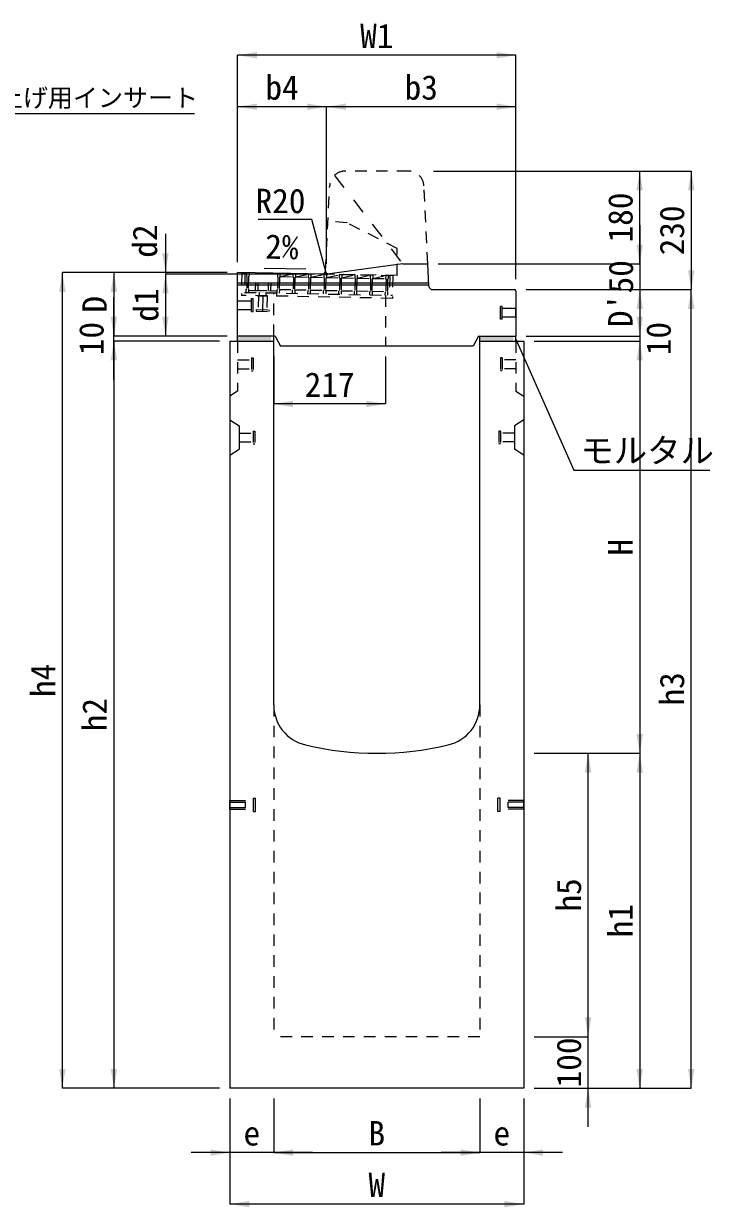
# Model space of a CAD drawing. Units: millimetres at full size. Extents: x 50430 to 75195, y -63423 to -40900.
# Drawn here: x 67257 to 68593, y -54523 to -52226 of the extents above; entities that cross this region are included whole.
import ezdxf
from ezdxf.enums import TextEntityAlignment as Align

# ---------------------------------------------------------------- set-up
doc = ezdxf.new("R2010")
doc.units = ezdxf.units.MM
doc.header["$LTSCALE"] = 30
doc.linetypes.add('USER1', pattern=[1.35, 0.75, -0.6])
doc.linetypes.add('USER2', pattern=[2, 1, -1])
for name, color, linetype, lineweight in [('0_2', 7, 'Continuous', 13), ('側溝・本体', 7, 'Continuous', 9), ('寸法線', 7, 'Continuous', 9), ('本体', 2, 'Continuous', 20), ('補助線', 8, 'Continuous', 13), ('ｲﾝｻｰﾄ', 3, 'USER1', 9), ('ｸﾞﾚｰﾁﾝｸﾞ', 7, 'USER1', 5)]:
    doc.layers.add(name, color=color, linetype=linetype, lineweight=lineweight)
doc.layers.add('ﾊｯﾁﾝｸﾞ', color=8, linetype='Continuous')
doc.styles.add('ＭＳ ゴシック', font='')
doc.styles.get('ＭＳ ゴシック').set_extended_font_data('MS Gothic')

# ---------------------------------------------------------------- blocks, each defined once
blk = doc.blocks.new('filled_arrow')
at = {"color": 0, "linetype": 'Continuous', "lineweight": -2}
blk.add_solid([(7.5, 1.25), (0, 0), (7.5, -1.25)], dxfattribs=at)

msp = doc.modelspace()

# ---------------------------------------------------------------- hatches: boundary and pattern name
at = {"layer": 'ﾊｯﾁﾝｸﾞ'}
for points in [[(67723.7, -52743.56), (67748.39, -52744.05), (67748.3, -52748.55), (67723.61, -52748.06), (67693.31, -52747.45), (67693.4, -52742.95)], [(67736.81, -52832.02), (67736.81, -52842.02), (67671.81, -52842.02), (67671.81, -52832.02)], [(68206.81, -52832.02), (68206.81, -52842.02), (68141.81, -52842.02), (68141.81, -52832.02)]]:
    msp.add_hatch(color=256, dxfattribs=at).paths.add_polyline_path(points)

# ---------------------------------------------------------------- linework, layer by layer
at = {"layer": '側溝・本体', "linetype": 'USER2'}
msp.add_line((67859.67, -52520.28), (67992.31, -52692.02), dxfattribs=at)
at = {"layer": '側溝・本体', "linetype": 'USER1'}
for p, q in [((68003.28, -52512.02), (67880.35, -52512.02)), ((67842.15, -52705.25), (67850.39, -52540.52)), ((68040.81, -52692.02), (68033.24, -52540.52)), ((67884.11, -52612.12), (67846.96, -52609.12)), ((67981, -52662.12), (67884.11, -52612.12)), ((67981, -52714.47), (67981, -52662.12)), ((67981, -52714.47), (67835.04, -52711.9)), ((67741.81, -52832.02), (67741.81, -52748.42)), ((67958.9, -52752.76), (67958.91, -52852.02))]:
    msp.add_line(p, q, dxfattribs=at)
at = {"layer": '側溝・本体', "color": 4, "lineweight": 5}
for p, q in [((67671.81, -52729.02), (68042.66, -52729.02)), ((67671.81, -52733.02), (68042.86, -52733.02))]:
    msp.add_line(p, q, dxfattribs=at)
at = {"layer": '側溝・本体', "linetype": 'USER1'}
for centre, radius, start, end in [((67880.35, -52542.02), 30, 90, 177.13745), ((68003.28, -52542.02), 30, 2.86189, 90), ((67835.16, -52704.9), 7, 268.98824, 357.13745)]:
    msp.add_arc(centre, radius, start, end, dxfattribs=at)
at = {"layer": '寸法線'}
for p, q in [((68211.82, -52287.02), (67671.81, -52287.02)), ((67671.81, -52689.02), (67671.81, -52287.02)), ((68211.82, -52722.02), (68211.82, -52287.02)), ((67844.31, -52387.02), (67671.81, -52387.02)), ((67671.81, -52689.02), (67671.81, -52387.02)), ((68211.82, -52387.02), (67844.31, -52387.02)), ((67844.31, -52692.06), (67844.31, -52387.02)), ((67844.31, -52692.06), (67844.31, -52387.02)), ((68211.82, -52722.02), (68211.82, -52387.02)), ((68051.81, -52512.02), (68551.81, -52512.02)), ((68051.81, -52512.02), (68451.81, -52512.02)), ((68451.81, -52692.02), (68451.81, -52512.02)), ((68551.81, -52512.02), (68551.81, -52742.02)), ((67531.85, -52634.02), (67531.85, -52787.02)), ((68451.81, -52617.02), (68451.81, -52817.02)), ((67803.95, -52702.08), (67723.11, -52700.8)), ((68060.81, -52692.02), (68451.81, -52692.02)), ((68060.81, -52692.02), (68451.81, -52692.02)), ((67331.83, -54292.02), (67331.83, -52709.02)), ((67651.81, -52709.02), (67331.83, -52709.02)), ((67431.83, -52709.02), (67431.83, -52832.02)), ((67651.81, -52709.02), (67431.83, -52709.02)), ((67651.81, -52709.02), (67531.85, -52709.02)), ((67531.85, -52712.02), (67531.85, -52832.02)), ((67821.81, -52712.02), (67531.85, -52712.02)), ((67821.81, -52712.02), (67531.85, -52712.02)), ((68231.81, -52742.02), (68551.81, -52742.02)), ((68231.81, -52742.02), (68451.81, -52742.02)), ((68231.81, -52742.02), (68551.81, -52742.02)), ((68231.82, -52742.02), (68451.81, -52742.02)), ((68451.81, -52742.02), (68451.81, -52832.02)), ((68551.81, -54292.02), (68551.81, -52742.02)), ((67431.83, -52917.02), (67431.83, -52757.02)), ((68451.81, -52757.02), (68451.81, -52917.02)), ((67651.81, -52832.02), (67431.83, -52832.02)), ((67651.81, -52832.02), (67431.83, -52832.02)), ((67431.83, -52842.02), (67431.83, -54292.02)), ((67636.81, -52842.02), (67431.83, -52842.02)), ((67636.81, -52842.02), (67431.83, -52842.02)), ((67651.81, -52832.02), (67531.85, -52832.02)), ((68231.81, -52832.02), (68451.81, -52832.02)), ((68231.81, -52832.02), (68451.81, -52832.02)), ((68246.81, -52842.02), (68451.81, -52842.02)), ((68246.81, -52842.02), (68451.81, -52842.02)), ((68451.81, -52842.02), (68451.81, -53642.02)), ((67741.81, -52872.02), (67741.81, -52963.87)), ((67958.91, -52872.02), (67958.91, -52963.87)), ((67958.91, -52963.87), (67741.81, -52963.87)), ((68246.81, -53642.02), (68451.81, -53642.02)), ((68246.81, -53642.02), (68451.81, -53642.02)), ((68271.81, -53642.02), (68351.81, -53642.02)), ((68351.81, -54192.02), (68351.81, -53642.02)), ((68451.81, -53642.02), (68451.81, -54292.02)), ((68351.81, -54367.02), (68351.81, -54117.02)), ((68246.81, -54192.02), (68351.81, -54192.02)), ((68256.81, -54192.02), (68351.81, -54192.02)), ((67636.81, -54292.02), (67331.83, -54292.02)), ((67636.81, -54292.02), (67431.83, -54292.02)), ((67656.81, -54312.02), (67656.81, -54417.02)), ((67656.81, -54312.02), (67656.81, -54517.02)), ((67741.81, -54312.02), (67741.81, -54417.02)), ((68141.81, -54312.02), (68141.81, -54417.02)), ((68226.81, -54312.02), (68226.81, -54417.02)), ((68226.81, -54312.02), (68226.81, -54517.02)), ((68246.81, -54292.02), (68451.81, -54292.02)), ((68246.81, -54292.02), (68551.81, -54292.02)), ((68246.81, -54292.02), (68351.81, -54292.02)), ((67741.81, -54347.12), (67741.81, -54417.02)), ((68141.81, -54347.12), (68141.81, -54417.02)), ((67816.81, -54417.02), (67581.81, -54417.02)), ((67741.81, -54417.02), (68141.81, -54417.02)), ((68301.81, -54417.02), (68066.81, -54417.02)), ((68226.81, -54517.02), (67656.81, -54517.02))]:
    msp.add_line(p, q, dxfattribs=at)
for points in [[(66787.74, -52767.6), (66999.94, -52400.05), (67587.89, -52400.05)], [(67844.31, -52712.07), (67815.91, -52606.08), (67711.53, -52606.08)], [(68210.62, -52837.02), (68324.28, -53092.46), (68587.79, -53092.46)]]:
    msp.add_lwpolyline(points, dxfattribs=at)
at = {"layer": '本体'}
for p, q in [((67992.31, -52692.02), (67845.82, -52711.86)), ((67992.31, -52692.02), (68040.81, -52692.02)), ((68042.98, -52735.37), (68040.81, -52692.02)), ((67671.81, -52832.02), (67671.81, -52709.02)), ((67842.79, -52712.04), (67671.81, -52709.02)), ((68049.97, -52742.02), (68208.81, -52742.02)), ((68211.81, -52745.02), (68211.81, -52832.02)), ((67656.81, -52842.02), (67656.81, -54292.02)), ((67656.81, -52842.02), (67741.81, -52842.02)), ((67671.81, -52842.02), (67671.81, -52832.02)), ((67744.81, -52832.02), (67671.81, -52832.02)), ((67741.81, -52842.02), (67741.81, -52832.02)), ((67741.81, -53547.98), (67741.81, -52842.02)), ((67744.81, -52832.02), (67754.81, -52852.02)), ((68138.81, -52832.02), (68128.81, -52852.02)), ((68138.81, -52832.02), (68211.81, -52832.02)), ((68141.81, -52842.02), (68141.81, -52832.02)), ((68141.81, -53547.98), (68141.81, -52842.02)), ((68141.81, -52842.02), (68226.81, -52842.02)), ((68211.81, -52842.02), (68211.81, -52832.02)), ((68226.81, -52842.02), (68226.81, -54292.02)), ((68128.81, -52852.02), (67754.81, -52852.02)), ((68226.81, -54292.02), (67656.81, -54292.02))]:
    msp.add_line(p, q, dxfattribs=at)
at = {"layer": '本体', "linetype": 'USER1', "lineweight": 9}
for p, q in [((67671.81, -52842.02), (67671.81, -52939.02)), ((68211.81, -52842.02), (68211.81, -52939.02)), ((67671.81, -52939.02), (67656.81, -52948.52)), ((68211.81, -52939.02), (68226.81, -52948.52)), ((67741.81, -53547.98), (67741.81, -54192.02)), ((68141.81, -53547.98), (68141.81, -54192.02)), ((68141.81, -54192.02), (67741.81, -54192.02))]:
    msp.add_line(p, q, dxfattribs=at)
at = {"layer": '本体', "lineweight": 9}
for p, q in [((67656.81, -52995.02), (67675.01, -53006.52)), ((68226.81, -52995.02), (68208.61, -53006.52)), ((67675.01, -53006.52), (67675.01, -53051.52)), ((68208.61, -53006.52), (68208.61, -53051.52)), ((67656.81, -53063.02), (67675.01, -53051.52)), ((68226.81, -53063.02), (68208.61, -53051.52))]:
    msp.add_line(p, q, dxfattribs=at)
at = {"layer": '本体'}
for centre, radius, start, end in [((67843.14, -52692.04), 20, 268.98846, 277.71331), ((68049.97, -52735.02), 7, 182.86191, 270), ((68208.81, -52745.02), 3, 0, 90), ((67821.81, -53547.98), 80, 180, 256.65767), ((68061.81, -53547.98), 80, 283.34234, 0), ((67941.81, -53042.02), 600, 256.65763, 283.34238)]:
    msp.add_arc(centre, radius, start, end, dxfattribs=at)
at = {"layer": '補助線'}
for p, q in [((67710.69, -52753.8), (67730.69, -52754.2)), ((67720.69, -52754), (67720.09, -52783.99))]:
    msp.add_line(p, q, dxfattribs=at)
at = {"layer": '補助線', "lineweight": 9}
msp.add_circle((67844.31, -52712.06), 2, dxfattribs=at)
at = {"layer": 'ｲﾝｻｰﾄ', "linetype": 'USER2'}
for p, q in [((67671.81, -52763.52), (67698.81, -52763.52)), ((67698.81, -52784.52), (67698.81, -52759.52)), ((67698.81, -52759.52), (67701.81, -52759.52)), ((67701.81, -52784.52), (67701.81, -52759.52)), ((67671.81, -52780.52), (67698.81, -52780.52)), ((67698.81, -52784.52), (67701.81, -52784.52)), ((68181.81, -52799.52), (68181.81, -52774.52)), ((68184.82, -52774.52), (68181.81, -52774.52)), ((68184.82, -52799.52), (68184.82, -52774.52)), ((68211.82, -52778.52), (68184.82, -52778.52)), ((68211.82, -52795.52), (68184.82, -52795.52)), ((68184.82, -52799.52), (68181.81, -52799.52)), ((67656.81, -53750.27), (67656.81, -53733.77)), ((67656.81, -53733.77), (67702.81, -53733.77)), ((67656.81, -53736.77), (67686.81, -53736.77)), ((67686.81, -53747.27), (67686.81, -53736.77)), ((67702.81, -53729.27), (67706.81, -53729.27)), ((67702.81, -53754.77), (67702.81, -53729.27)), ((67706.81, -53754.77), (67706.81, -53729.27)), ((68180.81, -53729.27), (68176.81, -53729.27)), ((68176.81, -53754.77), (68176.81, -53729.27)), ((68180.81, -53754.77), (68180.81, -53729.27)), ((68226.81, -53733.77), (68180.81, -53733.77)), ((68196.81, -53747.27), (68196.81, -53736.77)), ((68226.81, -53736.77), (68196.81, -53736.77)), ((68226.81, -53750.27), (68226.81, -53733.77)), ((67656.81, -53747.27), (67686.81, -53747.27)), ((67656.81, -53750.27), (67702.81, -53750.27)), ((67702.81, -53754.77), (67706.81, -53754.77)), ((68180.81, -53754.77), (68176.81, -53754.77)), ((68226.81, -53750.27), (68180.81, -53750.27)), ((68226.81, -53747.27), (68196.81, -53747.27))]:
    msp.add_line(p, q, dxfattribs=at)
at = {"layer": 'ｲﾝｻｰﾄ'}
for p, q in [((67712.19, -52753.83), (67711.65, -52780.82)), ((67712.19, -52753.83), (67729.19, -52754.17)), ((67729.19, -52754.17), (67728.65, -52781.16)), ((67707.65, -52780.74), (67707.59, -52783.74)), ((67707.59, -52783.74), (67732.59, -52784.24)), ((67707.65, -52780.74), (67732.65, -52781.24)), ((67732.65, -52781.24), (67732.59, -52784.24)), ((68211.82, -52795.52), (68211.82, -52778.52)), ((67671.81, -52878.52), (67698.81, -52878.52)), ((67698.81, -52874.52), (67698.81, -52899.52)), ((67698.81, -52874.52), (67701.81, -52874.52)), ((67701.81, -52874.52), (67701.81, -52899.52)), ((68184.82, -52874.52), (68181.81, -52874.52)), ((68181.81, -52874.52), (68181.81, -52899.52)), ((68184.82, -52874.52), (68184.82, -52899.52)), ((68211.82, -52878.52), (68184.82, -52878.52)), ((67671.81, -52895.52), (67698.81, -52895.52)), ((67698.81, -52899.52), (67701.81, -52899.52)), ((68184.82, -52899.52), (68181.81, -52899.52)), ((68211.82, -52895.52), (68184.82, -52895.52)), ((67675.01, -53020.52), (67675.01, -53037.52)), ((67675.01, -53020.52), (67702.01, -53020.52)), ((67702.01, -53016.52), (67702.01, -53041.52)), ((67702.01, -53016.52), (67705.01, -53016.52)), ((67705.01, -53016.52), (67705.01, -53041.52)), ((68181.61, -53016.52), (68178.61, -53016.52)), ((68178.61, -53016.52), (68178.61, -53041.52)), ((68181.61, -53016.52), (68181.61, -53041.52)), ((68208.61, -53020.52), (68181.61, -53020.52)), ((68208.61, -53020.52), (68208.61, -53037.52)), ((67675.01, -53037.52), (67702.01, -53037.52)), ((67702.01, -53041.52), (67705.01, -53041.52)), ((68181.61, -53041.52), (68178.61, -53041.52)), ((68208.61, -53037.52), (68181.61, -53037.52))]:
    msp.add_line(p, q, dxfattribs=at)
at = {"layer": 'ｸﾞﾚｰﾁﾝｸﾞ'}
for p, q in [((67680.08, -52709.18), (67679.2, -52753.17)), ((67973.02, -52715.04), (67680.08, -52709.18)), ((67686.07, -52709.3), (67685.31, -52747.29)), ((67689.07, -52709.36), (67688.95, -52715.36)), ((67688.95, -52715.36), (67689.93, -52716.38)), ((67689.93, -52716.38), (67689.45, -52740.37)), ((67692.93, -52716.44), (67692.45, -52740.43)), ((67693.95, -52715.46), (67692.93, -52716.44)), ((67694.07, -52709.46), (67693.95, -52715.46)), ((67749.06, -52710.56), (67748.94, -52716.56)), ((67748.94, -52716.56), (67749.92, -52717.58)), ((67749.92, -52717.58), (67749.44, -52741.57)), ((67752.92, -52717.64), (67752.44, -52741.63)), ((67753.94, -52716.66), (67752.92, -52717.64)), ((67754.06, -52710.66), (67753.94, -52716.66)), ((67753.94, -52716.66), (67779.06, -52711.16)), ((67753.94, -52716.66), (67778.94, -52717.16)), ((67779.06, -52711.16), (67778.94, -52717.16)), ((67778.94, -52717.16), (67779.92, -52718.18)), ((67779.92, -52718.18), (67779.44, -52742.17)), ((67782.92, -52718.24), (67782.44, -52742.23)), ((67783.93, -52717.26), (67782.92, -52718.24)), ((67784.05, -52711.26), (67783.93, -52717.26)), ((67783.93, -52717.26), (67809.05, -52711.76)), ((67783.93, -52717.26), (67808.93, -52717.76)), ((67809.05, -52711.76), (67808.93, -52717.76)), ((67808.93, -52717.76), (67809.91, -52718.78)), ((67809.91, -52718.78), (67809.43, -52742.77)), ((67812.91, -52718.84), (67812.43, -52742.83)), ((67813.93, -52717.86), (67812.91, -52718.84)), ((67814.05, -52711.86), (67813.93, -52717.86)), ((67813.93, -52717.86), (67839.04, -52712.36)), ((67813.93, -52717.86), (67838.92, -52718.36)), ((67839.04, -52712.36), (67838.92, -52718.36)), ((67838.92, -52718.36), (67839.9, -52719.38)), ((67839.9, -52719.38), (67839.42, -52743.37)), ((67842.9, -52719.44), (67842.42, -52743.43)), ((67843.92, -52718.46), (67842.9, -52719.44)), ((67844.04, -52712.46), (67843.92, -52718.46)), ((67843.92, -52718.46), (67869.04, -52712.96)), ((67843.92, -52718.46), (67868.92, -52718.96)), ((67843.92, -52718.46), (67868.92, -52718.96)), ((67869.04, -52712.96), (67868.92, -52718.96)), ((67868.92, -52718.96), (67869.9, -52719.98)), ((67869.9, -52719.98), (67869.42, -52743.97)), ((67872.9, -52720.04), (67872.42, -52744.03)), ((67873.92, -52719.06), (67872.9, -52720.04)), ((67874.04, -52713.06), (67873.92, -52719.06)), ((67873.92, -52719.06), (67899.03, -52713.56)), ((67873.92, -52719.06), (67898.91, -52719.56)), ((67899.03, -52713.56), (67898.91, -52719.56)), ((67898.91, -52719.56), (67899.89, -52720.58)), ((67899.89, -52720.58), (67899.41, -52744.57)), ((67902.89, -52720.64), (67902.41, -52744.63)), ((67903.91, -52719.66), (67902.89, -52720.64)), ((67904.03, -52713.66), (67903.91, -52719.66)), ((67903.91, -52719.66), (67929.03, -52714.16)), ((67903.91, -52719.66), (67928.91, -52720.16)), ((67903.91, -52719.66), (67928.91, -52720.16)), ((67929.03, -52714.16), (67928.91, -52720.16)), ((67928.91, -52720.16), (67929.89, -52721.18)), ((67929.89, -52721.18), (67929.41, -52745.17)), ((67932.89, -52721.24), (67932.41, -52745.23)), ((67933.9, -52720.26), (67932.89, -52721.24)), ((67934.02, -52714.26), (67933.9, -52720.26)), ((67933.9, -52720.26), (67959.02, -52714.76)), ((67933.9, -52720.26), (67958.9, -52720.76)), ((67959.02, -52714.76), (67958.9, -52720.76)), ((67958.9, -52720.76), (67959.88, -52721.78)), ((67959.88, -52721.78), (67959.4, -52745.77)), ((67962.88, -52721.84), (67962.4, -52745.83)), ((67963.9, -52720.86), (67962.88, -52721.84)), ((67964.02, -52714.86), (67963.9, -52720.86)), ((67967.02, -52714.92), (67966.26, -52752.91)), ((67973.02, -52715.04), (67972.14, -52759.03)), ((67685.31, -52747.29), (67972.26, -52753.03)), ((67688.31, -52747.35), (67688.43, -52741.35)), ((67688.43, -52741.35), (67689.45, -52740.37)), ((67693.43, -52741.45), (67692.45, -52740.43)), ((67693.31, -52747.45), (67693.43, -52741.45)), ((67693.4, -52742.95), (67748.39, -52744.05)), ((67706.2, -52728.2), (67705.9, -52743.2)), ((67706.2, -52728.2), (67705.9, -52743.2)), ((67705.9, -52743.2), (67735.89, -52743.8)), ((67705.9, -52743.2), (67735.89, -52743.8)), ((67706.2, -52728.2), (67736.19, -52728.8)), ((67706.2, -52728.2), (67736.19, -52728.8)), ((67711.2, -52728.3), (67710.9, -52743.3)), ((67711.2, -52728.3), (67710.9, -52743.3)), ((67714.19, -52753.87), (67714.31, -52747.87)), ((67714.19, -52753.87), (67714.31, -52747.87)), ((67727.19, -52754.13), (67727.31, -52748.13)), ((67727.19, -52754.13), (67727.31, -52748.13)), ((67731.2, -52728.7), (67730.9, -52743.7)), ((67731.2, -52728.7), (67730.9, -52743.7)), ((67736.19, -52728.8), (67735.89, -52743.8)), ((67736.19, -52728.8), (67735.89, -52743.8)), ((67747.3, -52748.53), (67747.18, -52754.53)), ((67747.3, -52748.53), (67747.18, -52754.53)), ((67748.3, -52748.55), (67748.42, -52742.55)), ((67748.42, -52742.55), (67749.44, -52741.57)), ((67752.44, -52741.63), (67779.44, -52742.17)), ((67753.42, -52742.65), (67752.44, -52741.63)), ((67753.3, -52748.65), (67753.42, -52742.65)), ((67778.3, -52749.15), (67778.42, -52743.15)), ((67778.42, -52743.15), (67779.44, -52742.17)), ((67783.42, -52743.25), (67782.44, -52742.23)), ((67782.44, -52742.23), (67809.43, -52742.77)), ((67783.3, -52749.25), (67783.42, -52743.25)), ((67808.29, -52749.75), (67808.41, -52743.75)), ((67808.41, -52743.75), (67809.43, -52742.77)), ((67813.41, -52743.85), (67812.43, -52742.83)), ((67812.43, -52742.83), (67839.42, -52743.37)), ((67813.29, -52749.85), (67813.41, -52743.85)), ((67838.28, -52750.35), (67838.4, -52744.35)), ((67838.4, -52744.35), (67839.42, -52743.37)), ((67843.4, -52744.45), (67842.42, -52743.43)), ((67842.42, -52743.43), (67869.42, -52743.97)), ((67843.28, -52750.45), (67843.4, -52744.45)), ((67868.28, -52750.95), (67868.4, -52744.95)), ((67868.4, -52744.95), (67869.42, -52743.97)), ((67873.4, -52745.05), (67872.42, -52744.03)), ((67872.42, -52744.03), (67899.41, -52744.57)), ((67873.28, -52751.05), (67873.4, -52745.05)), ((67898.27, -52751.55), (67898.39, -52745.55)), ((67898.39, -52745.55), (67899.41, -52744.57)), ((67902.41, -52744.63), (67929.41, -52745.17)), ((67903.39, -52745.65), (67902.41, -52744.63)), ((67903.27, -52751.65), (67903.39, -52745.65)), ((67928.27, -52752.15), (67928.39, -52746.15)), ((67928.39, -52746.15), (67929.41, -52745.17)), ((67932.41, -52745.23), (67959.4, -52745.77)), ((67933.39, -52746.25), (67932.41, -52745.23)), ((67933.27, -52752.25), (67933.39, -52746.25)), ((67958.26, -52752.75), (67958.38, -52746.75)), ((67958.38, -52746.75), (67959.4, -52745.77)), ((67963.38, -52746.85), (67962.4, -52745.83)), ((67963.26, -52752.85), (67963.38, -52746.85)), ((67972.14, -52759.03), (67679.2, -52753.17))]:
    msp.add_line(p, q, dxfattribs=at)

# ---------------------------------------------------------------- block references
at = {"layer": '寸法線', "xscale": 5, "yscale": 5}
for p in [(67671.81, -52287.02), (67671.81, -52387.02), (67844.31, -52387.02), (67741.81, -52963.87), (67741.81, -54417.02), (67741.81, -54417.02), (68226.81, -54417.02), (67656.81, -54517.02)]:
    msp.add_blockref('filled_arrow', p, dxfattribs=at)
at = {"layer": '寸法線'}
for p, xscale, yscale, rotation in [((68211.82, -52287.02), 5, 5, 180), ((67844.31, -52387.02), 5, 5, 180), ((68211.82, -52387.02), 5, 5, 180), ((68451.81, -52512.02), 5, 5, 270), ((68551.81, -52512.02), 5, 5, 270), ((68451.81, -52692.02), 5, 5, 90), ((68451.81, -52692.02), 5, 5, 90), ((67531.85, -52709.02), 5, 5, 90), ((67803.95, -52702.08), 0.2, 0.2, 179.1), ((67331.83, -52709.02), 5, 5, 270), ((67431.83, -52709.02), 5, 5, 270), ((67531.85, -52712.02), 5, 5, 270), ((67531.85, -52712.02), 5, 5, 270), ((67844.31, -52712.07), 0.2, 0.2, 105), ((68551.81, -52742.02), 5, 5, 90), ((68451.81, -52742.02), 5, 5, 270), ((68551.81, -52742.02), 5, 5, 270), ((67431.83, -52832.02), 5, 5, 90), ((67431.83, -52832.02), 5, 5, 90), ((67531.85, -52832.02), 5, 5, 90), ((68451.81, -52832.02), 5, 5, 90), ((68451.81, -52832.02), 5, 5, 90), ((67431.83, -52842.02), 5, 5, 270), ((67431.83, -52842.02), 5, 5, 270), ((68210.62, -52837.02), 0.2, 0.2, 294), ((68451.81, -52842.02), 5, 5, 270), ((68451.81, -52842.02), 5, 5, 270), ((67958.91, -52963.87), 5, 5, 180), ((68451.81, -53642.02), 5, 5, 90), ((68351.81, -53642.02), 5, 5, 270), ((68451.81, -53642.02), 5, 5, 270), ((68351.81, -54192.02), 5, 5, 90), ((68351.81, -54192.02), 5, 5, 90), ((67331.83, -54292.02), 5, 5, 90), ((67431.83, -54292.02), 5, 5, 90), ((68451.81, -54292.02), 5, 5, 90), ((68551.81, -54292.02), 5, 5, 90), ((68351.81, -54292.02), 5, 5, 270), ((67656.81, -54417.02), 5, 5, 180), ((68141.81, -54417.02), 5, 5, 180), ((68141.81, -54417.02), 5, 5, 180), ((68226.81, -54517.02), 5, 5, 180)]:
    msp.add_blockref('filled_arrow', p, dxfattribs=dict(at, xscale=xscale, yscale=yscale, rotation=rotation))

# ---------------------------------------------------------------- texts
at = {"layer": '0_2', "style": 'ＭＳ ゴシック'}
msp.add_text('2%', height=47.47, rotation=359, dxfattribs=at).set_placement((67757.69, -52658.72), align=Align.MIDDLE_CENTER)
at = {"layer": '寸法線', "style": 'ＭＳ ゴシック'}
for s, p in [('W1', (67941.81, -52249.52)), ('b4', (67758.06, -52349.52)), ('b3', (68028.06, -52349.52)), ('217', (67850.36, -52926.37)), ('B', (67941.81, -54379.52)), ('e', (67699.31, -54379.52)), ('e', (68184.31, -54379.52)), ('W', (67941.81, -54479.52))]:
    msp.add_text(s, height=47.47, dxfattribs=at).set_placement(p, align=Align.MIDDLE_CENTER)
for s, height, p in [('施工吊り上げ用インサート', 35.6, (67012.44, -52351.81)), ('モルタル', 47.47, (68336.78, -53030.68))]:
    msp.add_text(s, height=height, dxfattribs=at).set_placement(p, align=Align.TOP_LEFT)
msp.add_text('R20', height=47.47, dxfattribs=at).set_placement((67803.41, -52546.08), align=Align.TOP_RIGHT)
for s, p in [('180', (68414.31, -52602.02)), ('230', (68514.31, -52627.02)), ('d2', (67491.85, -52647.77)), ('50', (68415.18, -52717.02)), ('d1', (67494.35, -52772.02)), ('D', (67394.33, -52770.52)), ("D'", (68414.31, -52782.6)), ('10', (67388.08, -52837.02)), ('10', (68488.33, -52837.02)), ('H', (68414.31, -53242.02)), ('h4', (67294.33, -53500.52)), ('h3', (68514.31, -53517.02)), ('h2', (67394.33, -53567.02)), ('h5', (68314.31, -53917.02)), ('h1', (68414.31, -53967.02)), ('100', (68314.31, -54242.02))]:
    msp.add_text(s, height=47.47, rotation=90, dxfattribs=at).set_placement(p, align=Align.MIDDLE_CENTER)

doc.saveas('drawing.dxf')
